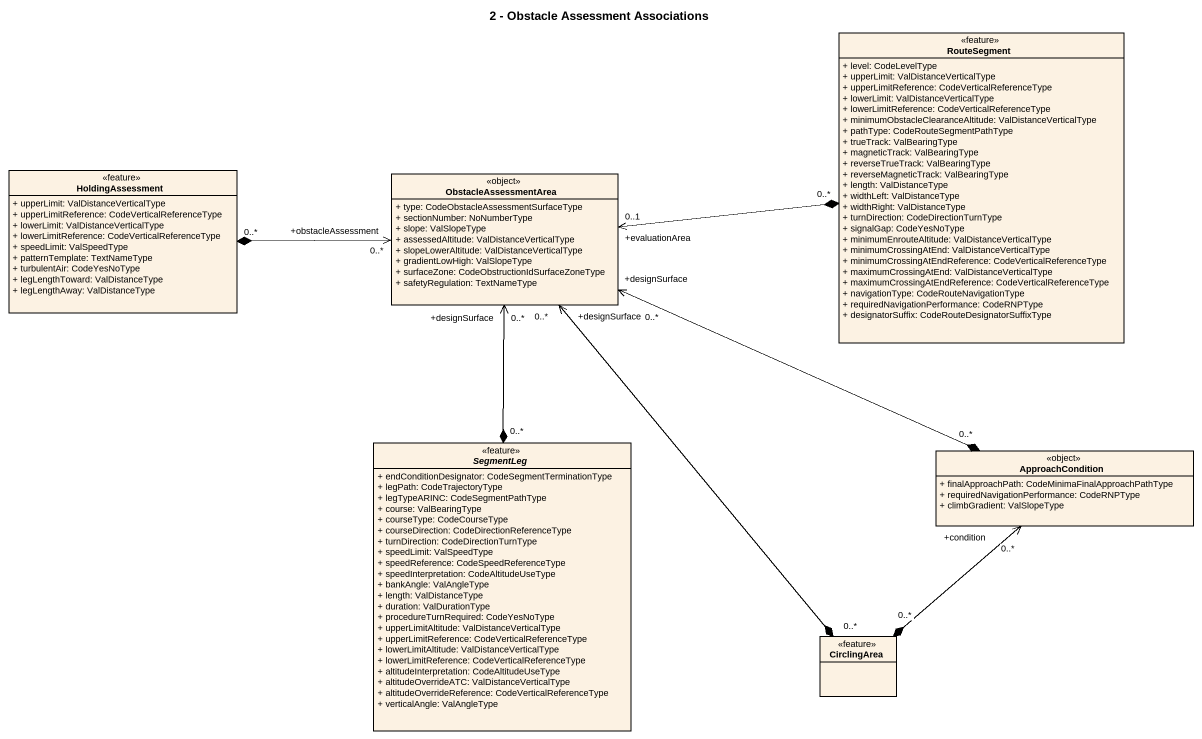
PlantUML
@startuml
title 2 - Obstacle Assessment Associations
hide circle
hide empty members
skinparam classAttributeIconSize 0
class RouteSegment <<feature>> {
  + level: CodeLevelType
  + upperLimit: ValDistanceVerticalType
  + upperLimitReference: CodeVerticalReferenceType
  + lowerLimit: ValDistanceVerticalType
  + lowerLimitReference: CodeVerticalReferenceType
  + minimumObstacleClearanceAltitude: ValDistanceVerticalType
  + pathType: CodeRouteSegmentPathType
  + trueTrack: ValBearingType
  + magneticTrack: ValBearingType
  + reverseTrueTrack: ValBearingType
  + reverseMagneticTrack: ValBearingType
  + length: ValDistanceType
  + widthLeft: ValDistanceType
  + widthRight: ValDistanceType
  + turnDirection: CodeDirectionTurnType
  + signalGap: CodeYesNoType
  + minimumEnrouteAltitude: ValDistanceVerticalType
  + minimumCrossingAtEnd: ValDistanceVerticalType
  + minimumCrossingAtEndReference: CodeVerticalReferenceType
  + maximumCrossingAtEnd: ValDistanceVerticalType
  + maximumCrossingAtEndReference: CodeVerticalReferenceType
  + navigationType: CodeRouteNavigationType
  + requiredNavigationPerformance: CodeRNPType
  + designatorSuffix: CodeRouteDesignatorSuffixType
}
class HoldingAssessment <<feature>> {
  + upperLimit: ValDistanceVerticalType
  + upperLimitReference: CodeVerticalReferenceType
  + lowerLimit: ValDistanceVerticalType
  + lowerLimitReference: CodeVerticalReferenceType
  + speedLimit: ValSpeedType
  + patternTemplate: TextNameType
  + turbulentAir: CodeYesNoType
  + legLengthToward: ValDistanceType
  + legLengthAway: ValDistanceType
}
class ObstacleAssessmentArea <<object>> {
  + type: CodeObstacleAssessmentSurfaceType
  + sectionNumber: NoNumberType
  + slope: ValSlopeType
  + assessedAltitude: ValDistanceVerticalType
  + slopeLowerAltitude: ValDistanceVerticalType
  + gradientLowHigh: ValSlopeType
  + surfaceZone: CodeObstructionIdSurfaceZoneType
  + safetyRegulation: TextNameType
}
abstract class SegmentLeg <<feature>> {
  + endConditionDesignator: CodeSegmentTerminationType
  + legPath: CodeTrajectoryType
  + legTypeARINC: CodeSegmentPathType
  + course: ValBearingType
  + courseType: CodeCourseType
  + courseDirection: CodeDirectionReferenceType
  + turnDirection: CodeDirectionTurnType
  + speedLimit: ValSpeedType
  + speedReference: CodeSpeedReferenceType
  + speedInterpretation: CodeAltitudeUseType
  + bankAngle: ValAngleType
  + length: ValDistanceType
  + duration: ValDurationType
  + procedureTurnRequired: CodeYesNoType
  + upperLimitAltitude: ValDistanceVerticalType
  + upperLimitReference: CodeVerticalReferenceType
  + lowerLimitAltitude: ValDistanceVerticalType
  + lowerLimitReference: CodeVerticalReferenceType
  + altitudeInterpretation: CodeAltitudeUseType
  + altitudeOverrideATC: ValDistanceVerticalType
  + altitudeOverrideReference: CodeVerticalReferenceType
  + verticalAngle: ValAngleType
}
class ApproachCondition <<object>> {
  + finalApproachPath: CodeMinimaFinalApproachPathType
  + requiredNavigationPerformance: CodeRNPType
  + climbGradient: ValSlopeType
}
class CirclingArea <<feature>>
RouteSegment "0..*" *-left-> "+evaluationArea\n0..1" ObstacleAssessmentArea
ObstacleAssessmentArea "+obstacleAssessment\n0..*" <-left-* "0..*" HoldingAssessment
SegmentLeg "0..*" *-up-> "+designSurface\n0..*" ObstacleAssessmentArea
ApproachCondition "0..*" *-left-> "+designSurface\n0..*" ObstacleAssessmentArea
ApproachCondition "+condition\n0..*" <--* "0..*" CirclingArea
CirclingArea "0..*" *-up-> "+designSurface\n0..*" ObstacleAssessmentArea
@enduml
